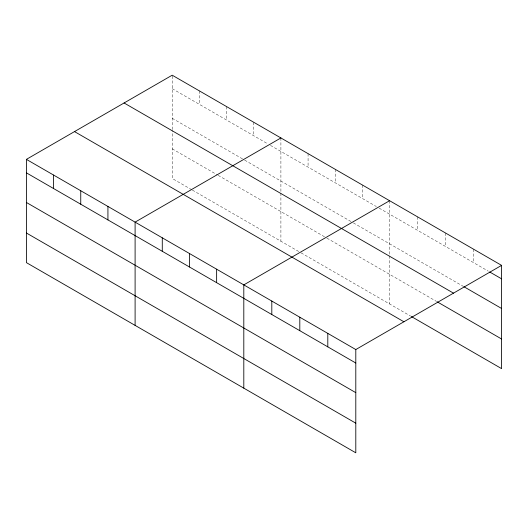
<?xml version="1.0" encoding="UTF-8"?>
<svg xmlns="http://www.w3.org/2000/svg" width="528" height="528" viewBox="0 0 528 528"><rect width="100%" height="100%" fill="white"/><g stroke="black" fill="none" stroke-linecap="round" stroke-linejoin="round"><path stroke-width="0.4" stroke-dasharray="2.64 1.98" d="M172.201 129.545L172.201 75.194M172.201 88.664L267.663 143.781M270.448 145.391L376.365 206.54M379.15 208.151L488.301 271.168M172.201 118.298L243.969 159.733M244.669 160.136L352.671 222.493M353.371 222.895L463.102 286.249M172.201 148.823L217.49 174.973M218.189 175.375L326.192 237.732M326.891 238.135L436.504 301.415M191.71 189.717L172.201 178.451L172.201 130.343M192.403 190.12L300.412 252.476M301.105 252.879L410.606 316.094M473.603 249.203L473.603 262.68M445.599 233.039L445.599 246.517M417.602 216.876L417.602 230.347M389.605 200.713L389.605 255.064M389.605 255.862L389.605 303.97M362.426 185.018L362.426 198.495M335.254 169.33L335.254 182.807M308.075 153.641L308.075 167.119M280.903 137.953L280.903 192.304M280.903 193.103L280.903 241.21M253.724 122.258L253.724 135.736M226.552 106.57L226.552 120.047M199.373 90.882L199.373 104.359"/><path stroke-width="0.79" d="M26.4 159.37L355.799 349.549L355.799 452.806L26.4 262.627L26.4 159.37L172.201 75.194L501.6 265.373L501.6 368.63L411.305 316.496M280.903 137.953L135.102 222.13L135.102 325.387M389.605 200.713L243.804 284.889L243.804 388.146M355.799 349.549L501.6 265.373M489.7 271.973L501.6 278.843M463.802 286.651L501.6 308.477M124.087 102.973L453.486 293.146M437.204 301.825L501.6 339.002M74.514 131.591L403.913 321.77M26.4 172.841L355.799 363.02M26.4 202.475L355.799 392.654M26.4 233L355.799 423.179M327.802 333.379L327.802 346.856M299.805 317.216L299.805 330.693M271.808 301.052L271.808 314.523M216.632 269.194L216.632 282.671M189.453 253.506L189.453 266.983M162.281 237.818L162.281 251.288M107.93 206.435L107.93 219.912M80.751 190.747L80.751 204.224M53.579 175.058L53.579 188.529"/></g></svg>
